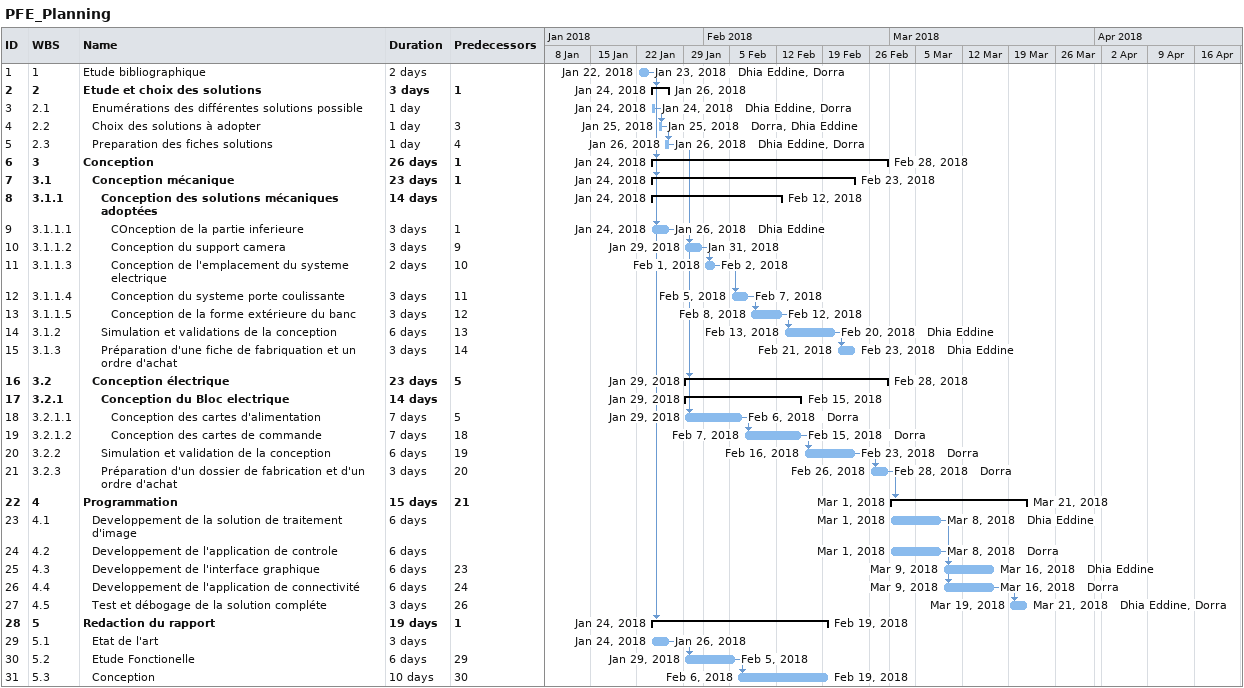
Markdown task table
PFE_Planning

| ID | WBS | Task | Duration | Start | Finish | Predecessors | Resources |
|---|---|---|---|---|---|---|---|
| 1 | 1 | Etude bibliographique | 2d | 2018-01-22 | 2018-01-23 |  | Dhia Eddine, Dorra |
| 2 | 2 | **Etude et choix des solutions** | 3d | 2018-01-24 | 2018-01-26 | 1 |  |
| 3 | 2.1 | Enumérations des différentes solutions possible | 1d | 2018-01-24 | 2018-01-24 |  | Dhia Eddine, Dorra |
| 4 | 2.2 | Choix des solutions à adopter | 1d | 2018-01-25 | 2018-01-25 | 3 | Dorra, Dhia Eddine |
| 5 | 2.3 | Preparation des fiches solutions | 1d | 2018-01-26 | 2018-01-26 | 4 | Dhia Eddine, Dorra |
| 6 | 3 | **Conception** | 26d | 2018-01-24 | 2018-02-28 | 1 |  |
| 7 | 3.1 | **Conception mécanique** | 23d | 2018-01-24 | 2018-02-23 | 1 |  |
| 8 | 3.1.1 | **Conception des solutions mécaniques adoptées** | 14d | 2018-01-24 | 2018-02-12 |  |  |
| 9 | 3.1.1.1 | COnception de la partie inferieure | 3d | 2018-01-24 | 2018-01-26 | 1 | Dhia Eddine |
| 10 | 3.1.1.2 | Conception du support camera | 3d | 2018-01-29 | 2018-01-31 | 9 |  |
| 11 | 3.1.1.3 | Conception de l'emplacement du systeme electrique | 2d | 2018-02-01 | 2018-02-02 | 10 |  |
| 12 | 3.1.1.4 | Conception du systeme porte coulissante | 3d | 2018-02-05 | 2018-02-07 | 11 |  |
| 13 | 3.1.1.5 | Conception de la forme extérieure du banc | 3d | 2018-02-08 | 2018-02-12 | 12 |  |
| 14 | 3.1.2 | Simulation et validations de la conception | 6d | 2018-02-13 | 2018-02-20 | 13 | Dhia Eddine |
| 15 | 3.1.3 | Préparation d'une fiche de fabriquation et un ordre d'achat | 3d | 2018-02-21 | 2018-02-23 | 14 | Dhia Eddine |
| 16 | 3.2 | **Conception électrique** | 23d | 2018-01-29 | 2018-02-28 | 5 |  |
| 17 | 3.2.1 | **Conception du Bloc electrique** | 14d | 2018-01-29 | 2018-02-15 |  |  |
| 18 | 3.2.1.1 | Conception des cartes d'alimentation | 7d | 2018-01-29 | 2018-02-06 | 5 | Dorra |
| 19 | 3.2.1.2 | Conception des cartes de commande | 7d | 2018-02-07 | 2018-02-15 | 18 | Dorra |
| 20 | 3.2.2 | Simulation et validation de la conception | 6d | 2018-02-16 | 2018-02-23 | 19 | Dorra |
| 21 | 3.2.3 | Préparation d'un dossier de fabrication et d'un ordre d'achat | 3d | 2018-02-26 | 2018-02-28 | 20 | Dorra |
| 22 | 4 | **Programmation** | 15d | 2018-03-01 | 2018-03-21 | 21 |  |
| 23 | 4.1 | Developpement de la solution de traitement d'image | 6d | 2018-03-01 | 2018-03-08 |  | Dhia Eddine |
| 24 | 4.2 | Developpement de l'application de controle | 6d | 2018-03-01 | 2018-03-08 |  | Dorra |
| 25 | 4.3 | Developpement de l'interface graphique | 6d | 2018-03-09 | 2018-03-16 | 23 | Dhia Eddine |
| 26 | 4.4 | Developpement de l'application de connectivité | 6d | 2018-03-09 | 2018-03-16 | 24 | Dorra |
| 27 | 4.5 | Test et débogage de la solution compléte | 3d | 2018-03-19 | 2018-03-21 | 26 | Dhia Eddine, Dorra |
| 28 | 5 | **Redaction du rapport** | 19d | 2018-01-24 | 2018-02-19 | 1 |  |
| 29 | 5.1 | Etat de l'art | 3d | 2018-01-24 | 2018-01-26 |  |  |
| 30 | 5.2 | Etude Fonctionelle | 6d | 2018-01-29 | 2018-02-05 | 29 |  |
| 31 | 5.3 | Conception | 10d | 2018-02-06 | 2018-02-19 | 30 |  |
